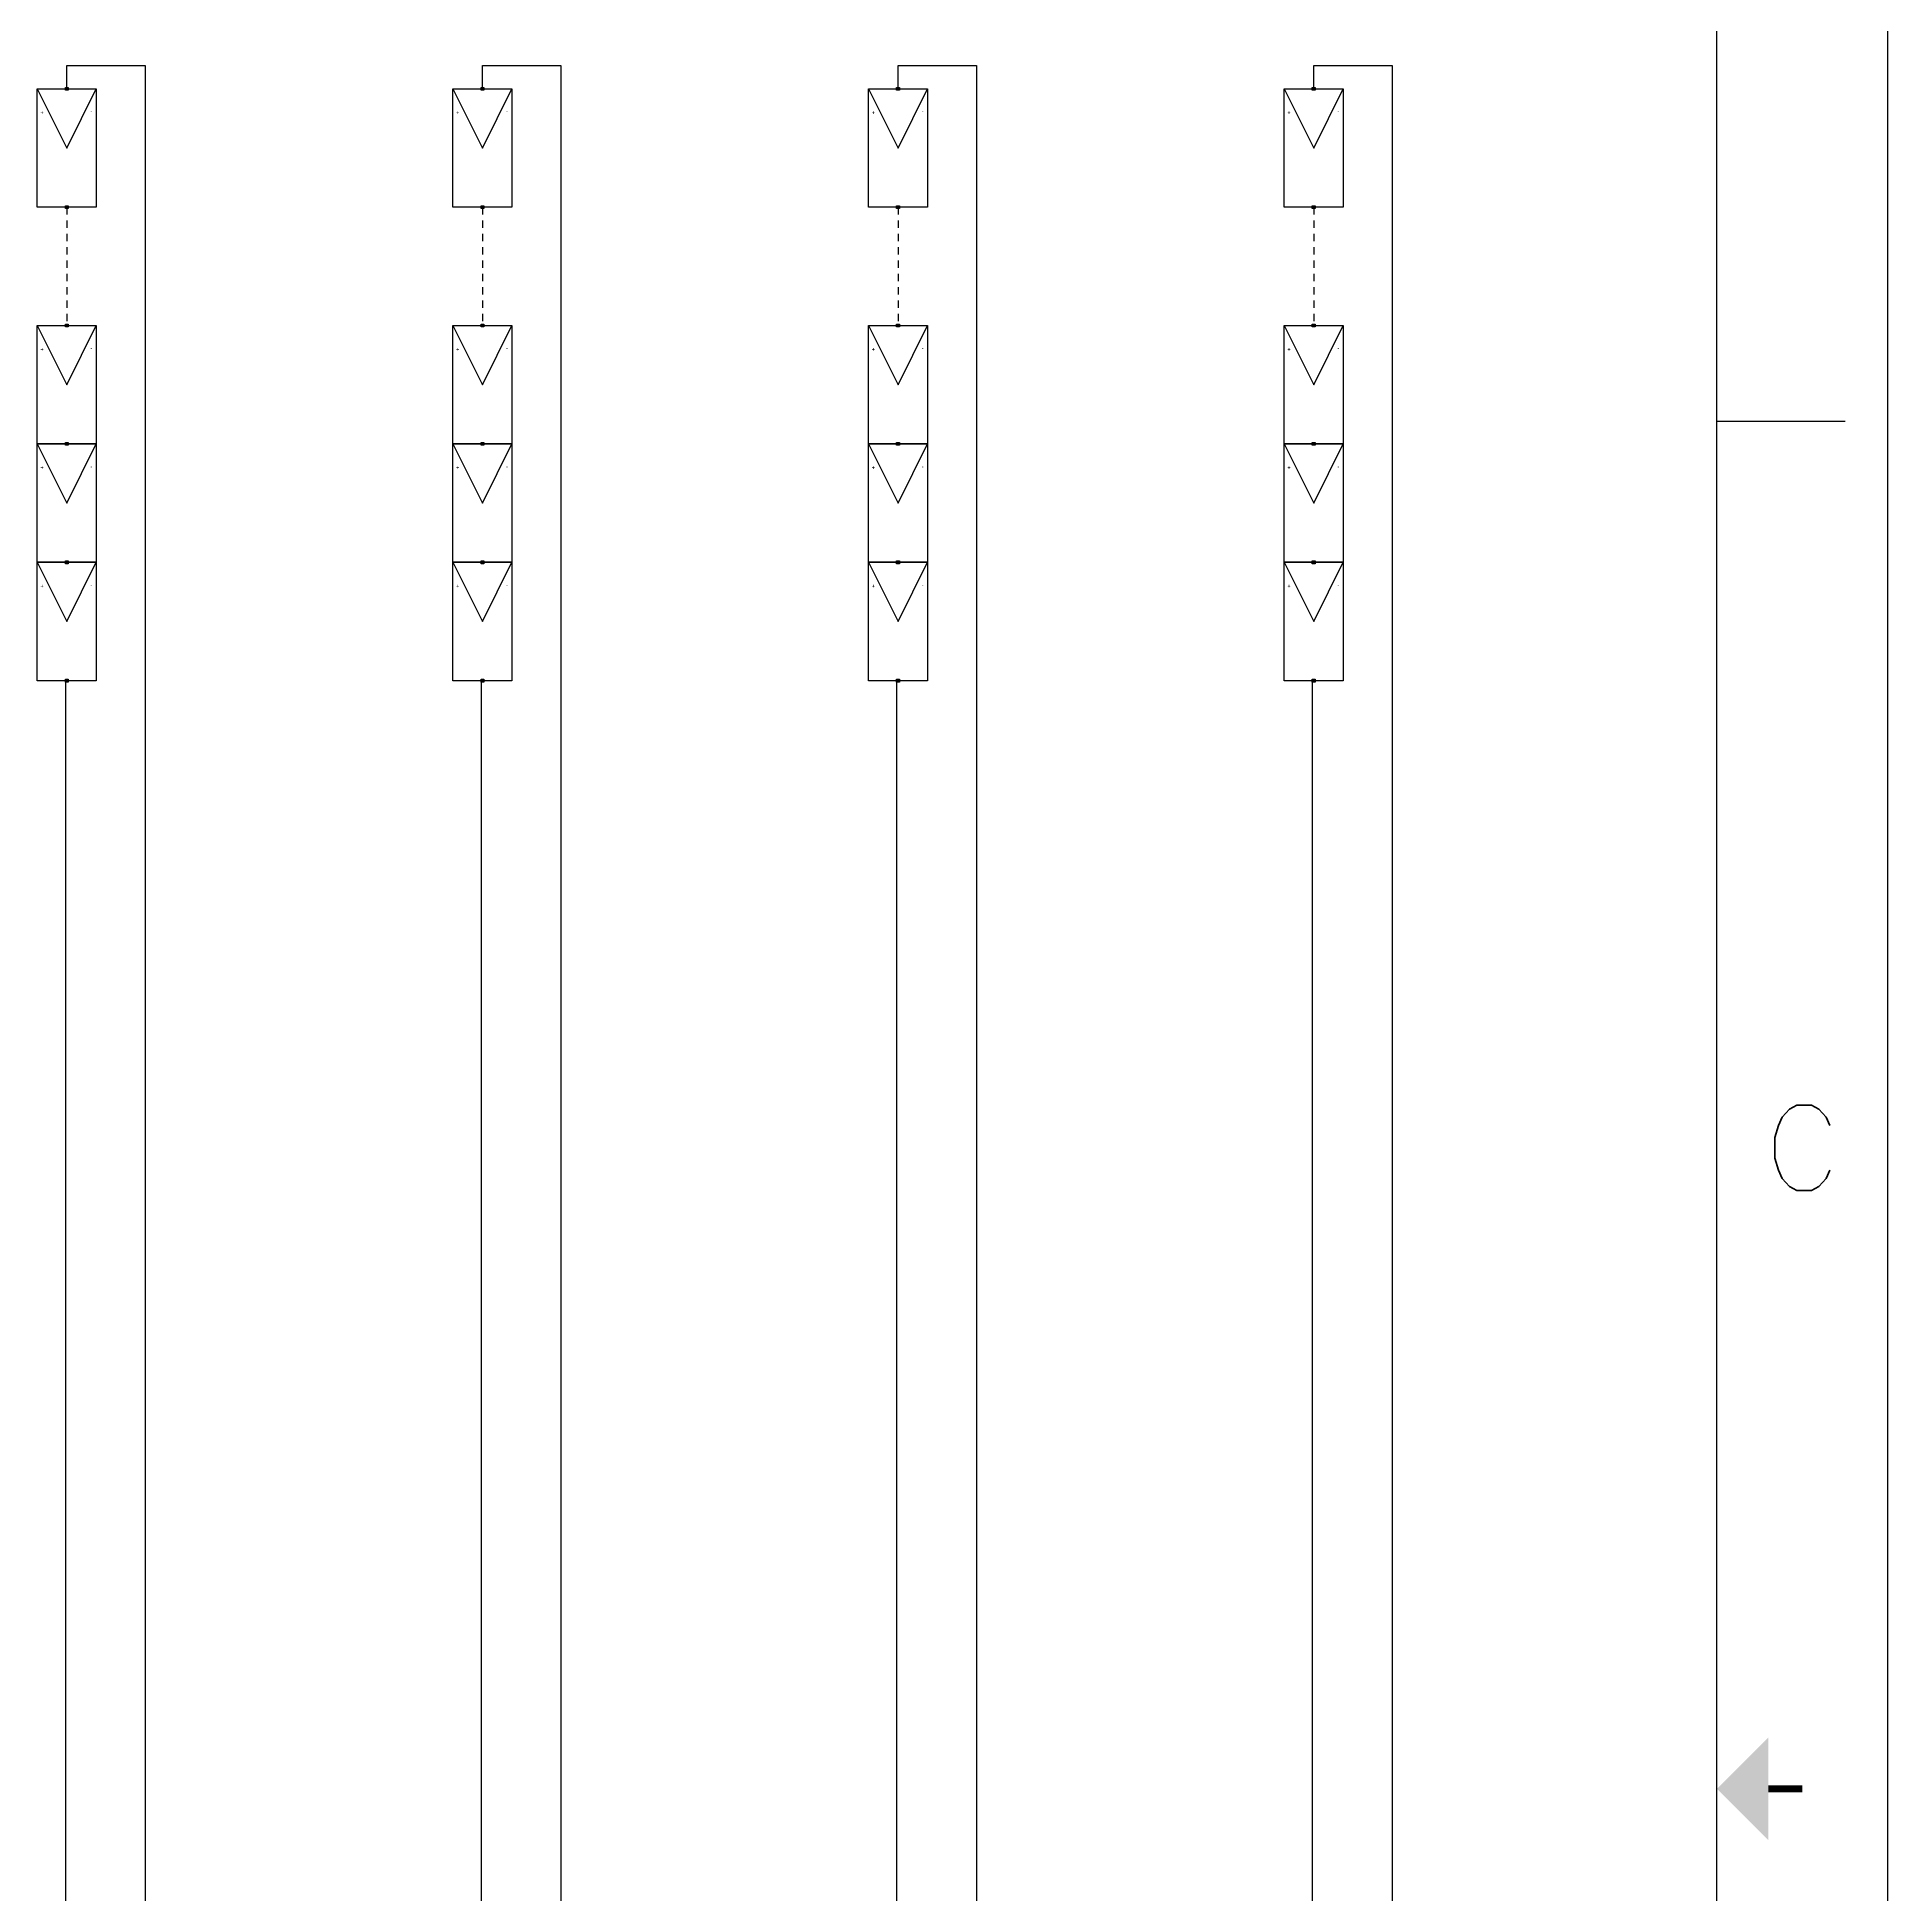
# Model space of a CAD drawing. Header units: inches. Extents: x 18 to 148, y 10 to 102.
# Drawn here: x 109.6 to 140.87, y 54.21 to 85.6 of the extents above; entities that cross this region are included whole.
import ezdxf
from ezdxf.enums import TextEntityAlignment as Align

# ---------------------------------------------------------------- set-up
doc = ezdxf.new("R2010")
doc.units = ezdxf.units.IN
doc.header["$MEASUREMENT"] = 0
doc.linetypes.add('HIDDEN2', pattern=[0.1875, 0.125, -0.0625])
for name, color, linetype in [('GRY_20AWG', 9, 'Continuous'), ('SYMS', 7, 'Continuous'), ('Title Block', 7, 'Continuous'), ('Viewport', 7, 'Continuous'), ('WHT_12AWG', 7, 'Continuous')]:
    doc.layers.add(name, color=color, linetype=linetype)
doc.styles.add('Roman', font='romans')
doc.styles.add('WD', font='romans.shx')

# ---------------------------------------------------------------- blocks, each defined once
blk = doc.blocks.new('ANSI_border_C')
at = {"layer": 'Title Block'}
for p, q in [((21, 0), (21, 16)), ((20.5, 0.75), (20.5, 15.25)), ((20.5, 12), (20.875, 12))]:
    blk.add_line(p, q, dxfattribs=at)
at = {"layer": 'Title Block', "const_width": 0.02}
blk.add_lwpolyline([(20.75, 8), (20.65, 8)], dxfattribs=at)
at = {"layer": 'Title Block'}
blk.add_solid([(20.65, 7.85), (20.65, 8.15), (20.5, 8)], dxfattribs=at)
at = {"layer": 'Title Block', "style": 'Roman'}
blk.add_text('C', height=0.25, dxfattribs=at).set_placement((20.75, 9.875), align=Align.MIDDLE_CENTER)
blk = doc.blocks.new('JIC_border_C')
at = {"xscale": 5.776338448920312, "yscale": 5.776338448920312, "zscale": 5.776338448920312}
blk.add_blockref('ANSI_border_C', (19.569, 9.791), dxfattribs=at)
blk = doc.blocks.new('HT0_01')
for p, q in [((-0.0625, 0.0625), (0.0625, 0.0625)), ((-0.0625, -0.0625), (-0.0625, 0.0625)), ((0.0625, 0.0625), (0.0625, -0.0625)), ((0.0625, -0.0625), (-0.0625, -0.0625))]:
    blk.add_line(p, q)
at = {"style": 'WD', "flags": 1}
for tag, p in [('X4TERM01', (-0.0625, 0)), ('X2TERM01', (0, 0.0625)), ('X1TERM01', (0.0625, 0)), ('X8TERM01', (0, -0.0625))]:
    blk.add_attdef(tag, p, '', height=0.01, dxfattribs=at)
blk = doc.blocks.new('PVM')
at = {"color": 5}
for p, q in [((2, 1), (1, 0.5)), ((1, 0.5), (2, 0))]:
    blk.add_line(p, q, dxfattribs=at)
blk.add_lwpolyline([(0, 1), (2, 1), (2, 0), (0, 0)], close=True, dxfattribs=at)
at = {"layer": 'SYMS', "color": 5, "xscale": 0.3699338068975089, "yscale": 0.3699338068975089, "zscale": 0.3699338068975089}
for p in [(0, 0.5), (2, 0.5)]:
    blk.add_blockref('HT0_01', p, dxfattribs=at)
at = {"color": 5, "char_height": 0.065, "attachment_point": 1}
for s, insert, rotation in [('+', (1.625, 0.883), 180), ('-', (1.57, 0.067), 90)]:
    blk.add_mtext_dynamic_manual_height_columns(s, width=0.09892, gutter_width=0.325, heights=[0], dxfattribs=dict(at, insert=insert, rotation=rotation))

msp = doc.modelspace()

# ---------------------------------------------------------------- linework, layer by layer
at = {"color": 240, "linetype": 'HIDDEN2', "true_color": 0xed1f24}
for p, q in [((110.102, 82.725), (110.102, 80.725)), ((117.125, 82.725), (117.125, 80.725)), ((124.148, 82.725), (124.148, 80.725)), ((131.171, 82.725), (131.171, 80.725))]:
    msp.add_line(p, q, dxfattribs=at)
at = {"layer": 'GRY_20AWG', "color": 240, "true_color": 0xed1f24}
for p, q in [((110.102, 84.748), (110.102, 85.118)), ((110.102, 85.118), (111.427, 85.118)), ((117.125, 84.748), (117.125, 85.118)), ((117.125, 85.118), (118.449, 85.118)), ((124.148, 84.748), (124.148, 85.118)), ((124.148, 85.118), (125.472, 85.118)), ((131.171, 84.748), (131.171, 85.118)), ((131.171, 85.118), (132.495, 85.118)), ((110.079, 74.702), (110.079, 38.221)), ((117.102, 74.702), (117.102, 38.221)), ((124.125, 74.702), (124.125, 38.221)), ((131.148, 74.702), (131.148, 38.221))]:
    msp.add_line(p, q, dxfattribs=at)
at = {"layer": 'WHT_12AWG', "color": 240, "true_color": 0xed1f24}
for p, q in [((111.427, 85.118), (111.427, 37.32)), ((118.449, 85.118), (118.449, 37.32)), ((125.472, 85.118), (125.472, 37.32)), ((132.495, 85.118), (132.495, 37.32))]:
    msp.add_line(p, q, dxfattribs=at)

# ---------------------------------------------------------------- block references
at = {"layer": 'SYMS', "rotation": 90}
for p in [(110.602, 82.725), (117.625, 82.725), (124.648, 82.725), (131.671, 82.725), (110.602, 78.725), (117.625, 78.725), (124.648, 78.725), (131.671, 78.725), (110.602, 76.725), (117.625, 76.725), (124.648, 76.725), (131.671, 76.725), (110.602, 74.725), (117.625, 74.725), (124.648, 74.725), (131.671, 74.725)]:
    msp.add_blockref('PVM', p, dxfattribs=at)
at = {"layer": 'Viewport'}
msp.add_blockref('JIC_border_C', (0, 0), dxfattribs=at)

doc.saveas('drawing.dxf')
